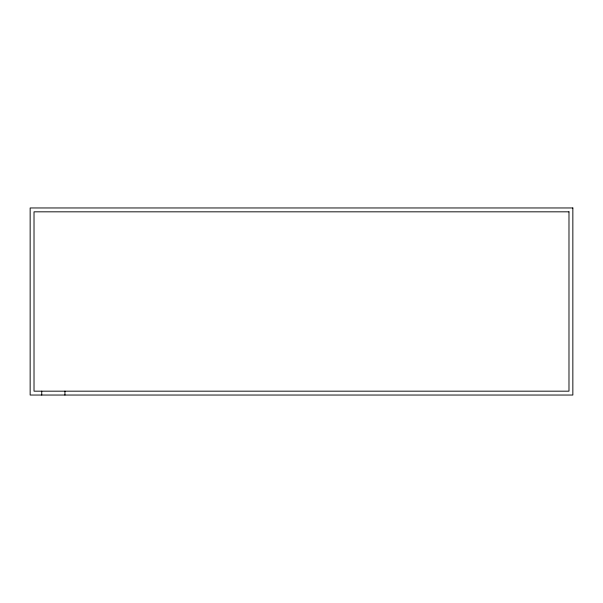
<?xml version="1.0" encoding="UTF-8"?>
<svg xmlns="http://www.w3.org/2000/svg" width="603" height="603" viewBox="0 0 603 603"><rect width="100%" height="100%" fill="white"/><g stroke="black" fill="none" stroke-linecap="round" stroke-linejoin="round"><path stroke-width="0.9" d="M64.936 391.174L64.936 395.04M41.743 391.174L41.743 395.04M572.85 207.96L30.15 207.96L30.15 395.04L572.85 395.04L572.85 207.96M568.983 211.826L34.017 211.826L34.017 391.174L568.983 391.174L568.983 211.826"/></g></svg>
